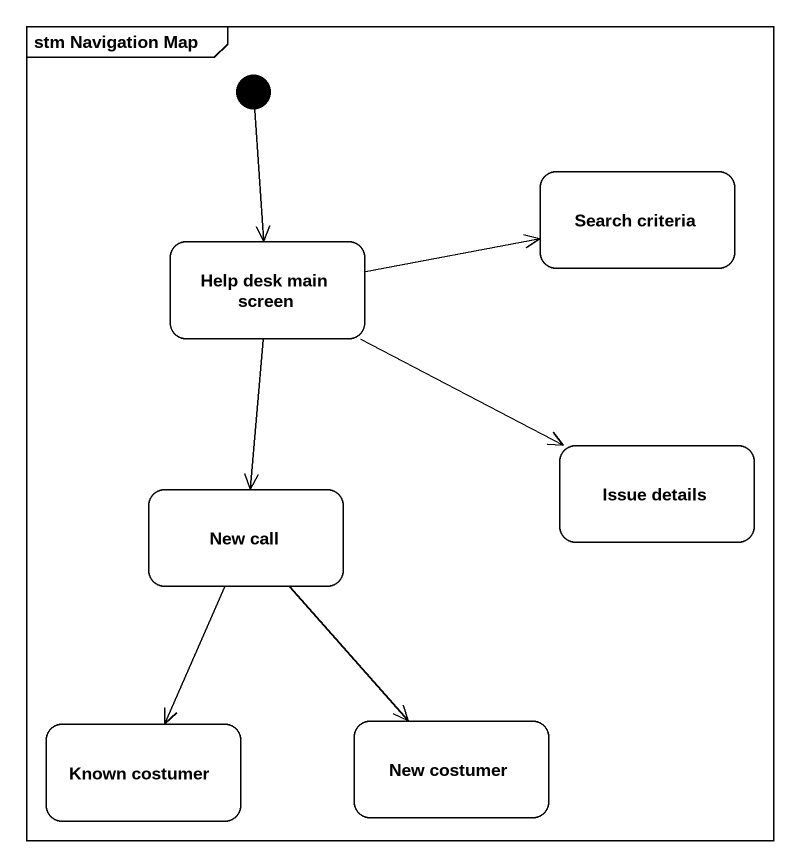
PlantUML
@startuml
mainframe stm Navigation Map
hide empty description
state "Search criteria" as Search_criteria
state "Help desk main screen" as Help_desk_main_screen
state "Issue details" as Issue_details
state "New call" as New_call
state "Known costumer" as Known_costumer
state "New costumer" as New_costumer
[*] --> Help_desk_main_screen
Help_desk_main_screen -right-> Search_criteria
Help_desk_main_screen -right-> Issue_details
Help_desk_main_screen --> New_call
New_call --> Known_costumer
New_call --> New_costumer
@enduml
